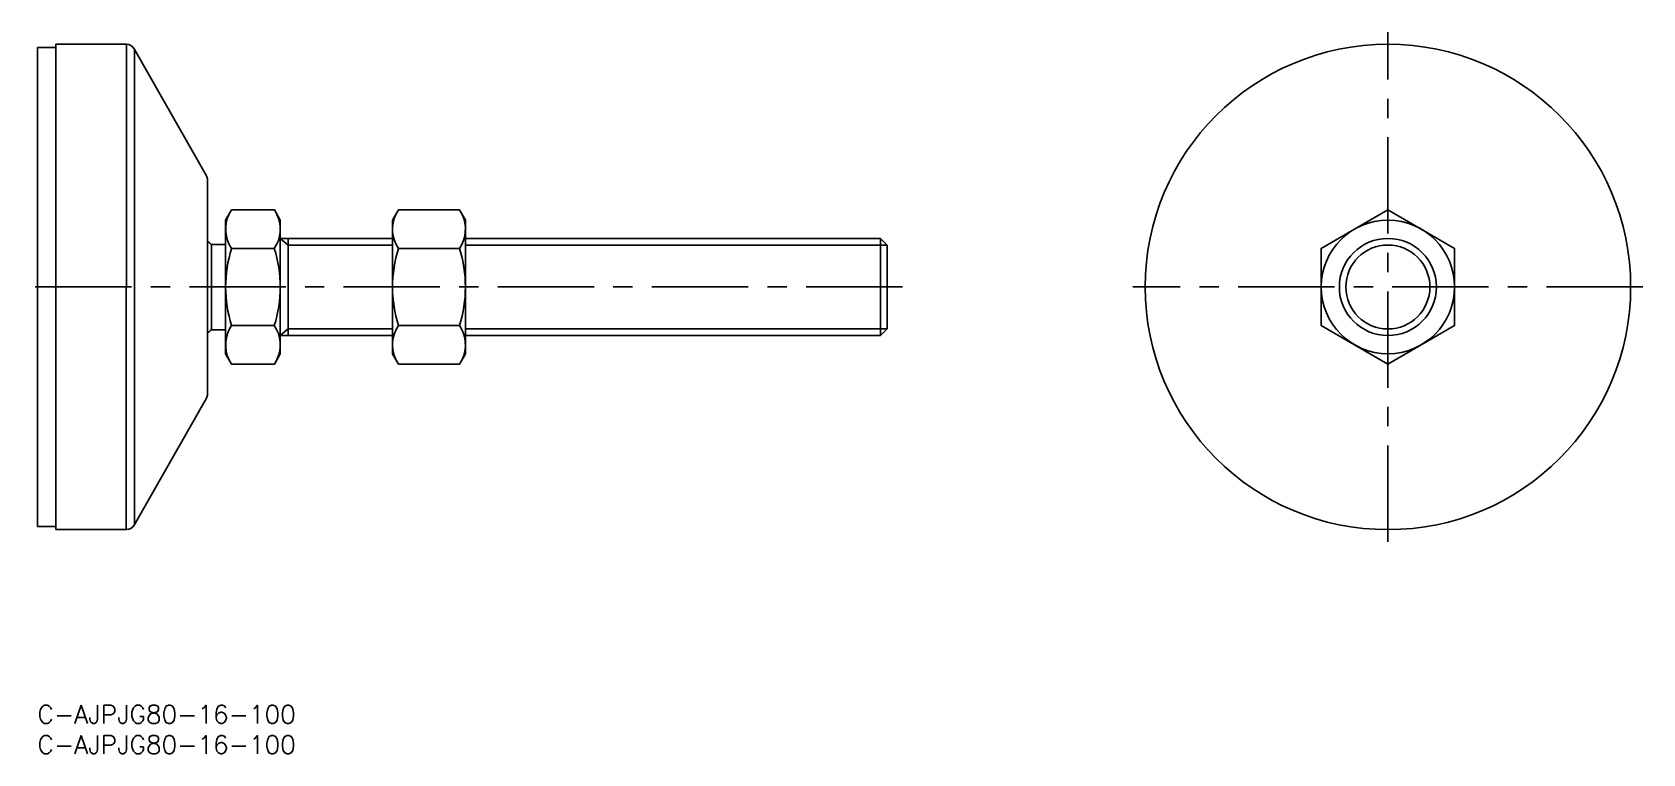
# Model space of a CAD drawing. Extents: x -1 to 265, y -8 to 111.
import ezdxf

# ---------------------------------------------------------------- set-up
doc = ezdxf.new("R2010")
doc.units = 0
doc.header["$LTSCALE"] = 0.5
doc.linetypes.add('CENTER', pattern=[50.8, 31.75, -6.35, 6.35, -6.35])
doc.layers.get('0').update_dxf_attribs({"linetype": 'CONTINUOUS'})
doc.layers.add('CENTER', color=1, linetype='CENTER')
doc.layers.add('後で消してね', color=7, linetype='CONTINUOUS')
doc.styles.get("Standard").update_dxf_attribs({"font": 'txt.shx', "height": 3, "bigfont": 'bigfont.shx'})

# ---------------------------------------------------------------- blocks, each defined once
blk = doc.blocks.new('*U12')
at = {"color": 7, "linetype": 'CONTINUOUS'}
blk.add_text('C-AJPJG80-16-100', height=3, dxfattribs=at).set_placement((0, -3))
blk = doc.blocks.new('*U13')
at = {"color": 7, "linetype": 'CONTINUOUS'}
blk.add_text('C-AJPJG80-16-100', height=3, dxfattribs=at).set_placement((0, -8))

msp = doc.modelspace()

# ---------------------------------------------------------------- linework, layer by layer
at = {"color": 7, "linetype": 'CONTINUOUS'}
for p, q in [((3, 108.95), (3, 28.95)), ((14.64, 108.95), (3, 108.95)), ((14.64, 108.95), (14.58, 28.95)), ((3, 108.45), (0, 108.45)), ((0, 108.45), (0, 29.45)), ((15.94, 108.19), (27.85, 87.26)), ((15.99, 108.1), (15.99, 29.8)), ((28, 86.61), (28, 51.29)), ((31, 79.95), (31.98, 81.65)), ((31, 79.95), (31, 57.95)), ((39.02, 81.65), (31.98, 81.65)), ((40, 79.95), (39.02, 81.65)), ((40, 57.95), (40, 79.95)), ((58.5, 79.95), (59.48, 81.65)), ((58.5, 79.95), (58.5, 57.95)), ((69.52, 81.65), (59.48, 81.65)), ((70.5, 79.95), (69.52, 81.65)), ((70.5, 57.95), (70.5, 79.95)), ((31, 75.95), (28.69, 75.95)), ((28.69, 75.95), (28.69, 61.89)), ((31.98, 75.3), (39.02, 75.3)), ((58.5, 76.95), (40, 76.95)), ((41.31, 76.95), (41.31, 60.95)), ((59.48, 75.3), (69.52, 75.3)), ((138.92, 76.95), (70.5, 76.95)), ((138.92, 76.95), (138.92, 60.95)), ((138.92, 76.95), (140, 75.87)), ((140, 75.87), (140, 62.03)), ((31, 61.89), (28.69, 61.89)), ((39.02, 62.6), (31.98, 62.6)), ((69.52, 62.6), (59.48, 62.6)), ((138.92, 60.95), (140, 62.03)), ((58.5, 60.95), (40, 60.95)), ((138.92, 60.95), (70.5, 60.95)), ((31, 57.95), (31.98, 56.25)), ((31.98, 56.25), (39.02, 56.25)), ((40, 57.95), (39.02, 56.25)), ((58.5, 57.95), (59.48, 56.25)), ((59.48, 56.25), (69.52, 56.25)), ((70.5, 57.95), (69.52, 56.25)), ((15.94, 29.71), (27.85, 50.64)), ((0, 29.45), (3, 29.45)), ((14.64, 28.95), (3, 28.95))]:
    msp.add_line(p, q, dxfattribs=at)
at = {"color": 3, "linetype": 'CONTINUOUS'}
for p, q in [((41.31, 75.87), (40, 76.95)), ((58.5, 75.87), (41.31, 75.87)), ((140, 75.87), (70.5, 75.87)), ((40, 60.95), (41.31, 62.03)), ((58.5, 62.03), (41.31, 62.03)), ((140, 62.03), (70.5, 62.03))]:
    msp.add_line(p, q, dxfattribs=at)
at = {"color": 7, "linetype": 'CONTINUOUS'}
msp.add_lwpolyline([(211.5, 62.6), (222.5, 56.25), (233.5, 62.6), (233.5, 75.3), (222.5, 81.65), (211.5, 75.3)], close=True, dxfattribs=at)
for radius in [40, 11, 8]:
    msp.add_circle((222.5, 68.95), radius, dxfattribs=at)
at = {"color": 3, "linetype": 'CONTINUOUS'}
msp.add_circle((222.5, 68.95), 6.92, dxfattribs=at)
at = {"color": 7, "linetype": 'CONTINUOUS'}
for centre, radius, start, end in [((14.63, 107.44), 1.51, 29.7334, 89.7578), ((26.5, 86.61), 1.5, 0, 25.5015), ((36.62, 78.48), 5.62, 154.3842, 214.3842), ((34.38, 78.48), 5.62, 325.6158, 25.6158), ((64.12, 78.48), 5.62, 154.3842, 214.3842), ((64.88, 78.48), 5.62, 325.6158, 25.6158), ((24.44, 70.95), 6.56, 49.6324, 57.1217), ((52.02, 68.95), 21.02, 162.412, 197.588), ((18.98, 68.95), 21.02, 342.412, 17.588), ((79.52, 68.95), 21.02, 162.412, 197.588), ((49.48, 68.95), 21.02, 342.412, 17.588), ((24.44, 66.89), 6.56, 302.8783, 310.3676), ((36.62, 59.42), 5.62, 145.6158, 205.6158), ((34.38, 59.42), 5.62, 334.3842, 34.3842), ((64.12, 59.42), 5.62, 145.6158, 205.6158), ((64.88, 59.42), 5.62, 334.3842, 34.3842), ((26.5, 51.29), 1.5, 334.4985, 0), ((14.63, 30.46), 1.51, 270.2422, 330.2666)]:
    msp.add_arc(centre, radius, start, end, dxfattribs=at)
at = {"layer": 'CENTER', "color": 1, "linetype": 'CENTER'}
for p, q in [((222.5, 26.95), (222.5, 110.95)), ((142.5, 68.95), (-0.87, 68.95)), ((264.5, 68.95), (180.5, 68.95))]:
    msp.add_line(p, q, dxfattribs=at)

# ---------------------------------------------------------------- block references
at = {"layer": '後で消してね', "color": 7, "linetype": 'CONTINUOUS'}
for name in ['*U12', '*U13']:
    msp.add_blockref(name, (0, 0), dxfattribs=at)

doc.saveas('drawing.dxf')
